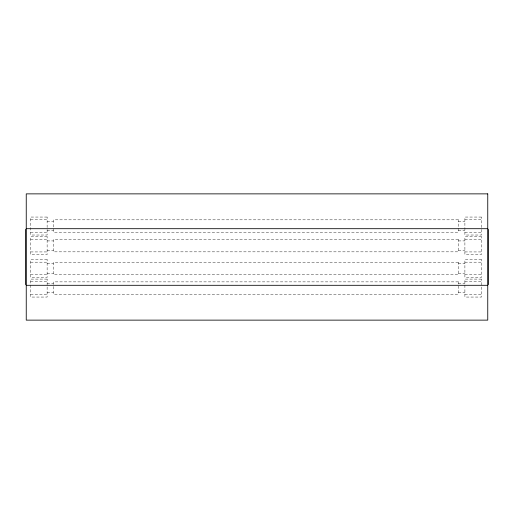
<?xml version="1.0" encoding="UTF-8"?>
<svg xmlns="http://www.w3.org/2000/svg" width="514" height="514" viewBox="0 0 514 514"><rect width="100%" height="100%" fill="white"/><g stroke="black" fill="none" stroke-linecap="round" stroke-linejoin="round"><path stroke-width="0.39" stroke-dasharray="2.57 1.93" d="M30.596 219.729L47.127 219.729M464.9 219.729L481.425 219.729M47.127 221.322L53.456 221.322M458.366 221.322L464.9 221.322M47.127 230.747L53.456 230.747M458.366 230.747L464.9 230.747M30.596 232.347L47.127 232.347M464.9 232.347L481.425 232.347M30.596 239.318L47.127 239.318M464.9 239.318L481.425 239.318M47.127 240.918L53.456 240.918M458.366 240.918L464.9 240.918M47.127 250.344L53.456 250.344M458.366 250.344L464.9 250.344M30.596 251.937L47.127 251.937M464.9 251.937L481.425 251.937M30.596 262.179L47.127 262.179M464.9 262.179L481.425 262.179M47.127 263.772L53.456 263.772M458.366 263.772L464.9 263.772M47.127 273.197L53.456 273.197M458.366 273.197L464.9 273.197M30.596 274.797L47.127 274.797M464.9 274.797L481.425 274.797M30.596 281.768L47.127 281.768M464.9 281.768L481.425 281.768M47.127 283.368L53.456 283.368M458.366 283.368L464.9 283.368M47.127 292.794L53.456 292.794M458.366 292.794L464.9 292.794M30.596 294.387L47.127 294.387M464.9 294.387L481.425 294.387M47.127 217.056L30.596 217.056L30.596 235.02L47.127 235.02L47.127 217.056M481.425 217.056L464.9 217.056L464.9 235.02L481.425 235.02L481.425 217.056M458.366 219.825L53.456 219.825L53.456 232.244L458.366 232.244L458.366 219.825M47.127 236.646L30.596 236.646L30.596 254.61L47.127 254.61L47.127 236.646M481.425 236.646L464.9 236.646L464.9 254.61L481.425 254.61L481.425 236.646M458.366 239.421L53.456 239.421L53.456 251.841L458.366 251.841L458.366 239.421M47.127 259.506L30.596 259.506L30.596 277.47L47.127 277.47L47.127 259.506M481.425 259.506L464.9 259.506L464.9 277.47L481.425 277.47L481.425 259.506M458.366 262.275L53.456 262.275L53.456 274.694L458.366 274.694L458.366 262.275M47.127 279.096L30.596 279.096L30.596 297.06L47.127 297.06L47.127 279.096M481.425 279.096L464.9 279.096L464.9 297.06L481.425 297.06L481.425 279.096M458.366 281.871L53.456 281.871L53.456 294.291L458.366 294.291L458.366 281.871"/><path stroke-width="0.77" d="M26.246 228.698L487.754 228.698M26.246 285.302L487.754 285.302M488.3 229.36L488.3 284.64M25.7 229.36L25.7 284.64M487.754 193.868L26.246 193.868L26.246 320.132L487.754 320.132L487.754 193.868"/></g></svg>
